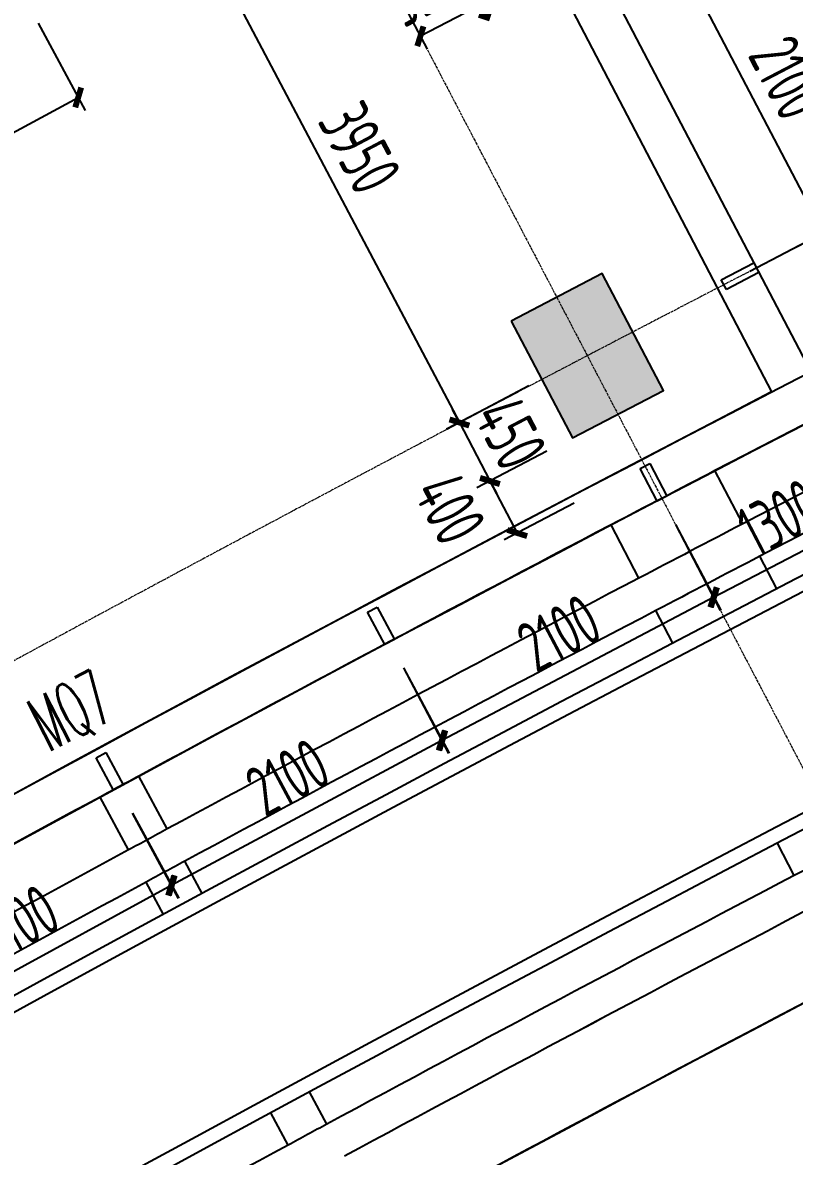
# Model space of a CAD drawing. Header units: millimetres. Extents: x 0 to 12110233, y -6694180 to 0.
# Drawn here: x 11638928 to 11644192, y -6439416 to -6431678 of the extents above; entities that cross this region are included whole.
import ezdxf

# ---------------------------------------------------------------- set-up
doc = ezdxf.new("R2010")
doc.units = ezdxf.units.MM
doc.header["$LTSCALE"] = 10
doc.linetypes.add('A1-RG-AXIS-3~4F$0$CENTER', pattern=[50.800000000000004, 31.75, -6.35, 6.35, -6.35])
for name, color, linetype in [('A1-RD-3F$0$A-DIMS-1：100', 1, 'Continuous'), ('A1-RD-3F$0$A-GLAX', 140, 'Continuous'), ('A1-RD-3F$0$A-GLAZ', 140, 'Continuous'), ('A1-RD-3F$0$A-louban', 5, 'Continuous'), ('A1-RG-AXIS-3~4F$0$A-COLU-HATH', 8, 'Continuous'), ('A1-RG-AXIS-3~4F$0$A-COLUMN', 7, 'Continuous'), ('A1-RG-AXIS-3~4F$0$A2-RG-AXIS-150$0$A-DIMS-100', 1, 'Continuous'), ('A1-RI-F3$0$A-DIMS-1：100', 1, 'Continuous'), ('A1-RI-F3$0$A-TEXT1', 4, 'Continuous'), ('A1-RI-F3$0$A-WALL', 7, 'Continuous'), ('A1-RI-F3$0$A1-RI-F3$0$A-DETL-PEN1', 245, 'Continuous'), ('A1-RI-F3$0$A1-RI-F3$0$A-DETL-PEN2', 233, 'Continuous'), ('A1-RI-F3$0$Crescent canopy$0$A-DETL-PEN1', 245, 'Continuous'), ('A1-RI-F3$0$Crescent canopy$0$A-DETL-PEN2', 233, 'Continuous'), ('A1-RI-F3$0$N-SYMB-DOOR', 13, 'Continuous'), ('A1-RI-F3$0$N-SYMB-DOOR1', 13, 'Continuous'), ('A1-RI-F3$0$N-SYMB-DOOR2', 13, 'Continuous')]:
    doc.layers.add(name, color=color, linetype=linetype)
doc.layers.add('A1-RG-AXIS-3~4F$0$A-GRID', color=1, linetype='A1-RG-AXIS-3~4F$0$CENTER', lineweight=9)
doc.styles.add('A1-RD-3F$0$XD2008', font='xd-hzs.shx', dxfattribs={"width": 0.7, "bigfont": 'xd-hztxt.shx'})
doc.styles.add('A1-RG-AXIS-3~4F$0$A2-RG-AXIS-150$0$XD2008', font='romans.shx', dxfattribs={"width": 0.7})
doc.styles.add('A1-RI-F3$0$ECADI', font='gbeitc.shx', dxfattribs={"width": 0.7, "bigfont": 'gbcbig.shx'})
doc.styles.add('A1-RI-F3$0$ECADI-SYM', font='simplex.shx', dxfattribs={"width": 0.7, "bigfont": 'hztxt.shx'})
doc.styles.add('A1-RI-F3$0$XD2008', font='xd-hzs.shx', dxfattribs={"width": 0.7, "bigfont": 'xd-hztxt.shx'})
doc.dimstyles.new('A1-RD-3F$0$XD100$0', dxfattribs={"dimscale": 100, "dimtxt": 3.5, "dimasz": 1, "dimexe": 1, "dimexo": 2, "dimgap": 1, "dimtad": 1, "dimdec": 0, "dimdsep": 46, "dimtxsty": 'A1-RD-3F$0$XD2008', "dimblk1": 'A1-RD-3F$0$_ArchTick', "dimblk2": 'A1-RD-3F$0$_ArchTick', "dimsah": 1, "dimcen": 2.5, "dimclrd": 1, "dimclre": 1, "dimclrt": 4, "dimaunit": 1, "dimadec": 0, "dimazin": 0, "dimtfac": 1, "dimtdec": 0, "dimtix": 1, "dimtmove": 2, "dimatfit": 3, "dimfxl": 0, "dimtolj": 1, "dimtzin": 0, "dimarcsym": 0})
doc.dimstyles.new('A1-RG-AXIS-3~4F$0$A2-RG-AXIS-150$0$XD100', dxfattribs={"dimscale": 100, "dimtxt": 5.5, "dimasz": 1.5, "dimexe": 1, "dimexo": 2, "dimgap": 0.5, "dimtad": 1, "dimdec": 0, "dimdsep": 46, "dimtxsty": 'A1-RG-AXIS-3~4F$0$A2-RG-AXIS-150$0$XD2008', "dimblk": 'A1-RG-AXIS-3~4F$0$A2-RG-AXIS-150$0$_ArchTick', "dimcen": 2.5, "dimclrt": 4, "dimaunit": 1, "dimadec": 3, "dimazin": 0, "dimtfac": 1, "dimtdec": 0, "dimtix": 1, "dimtmove": 0, "dimatfit": 3, "dimfxl": 0, "dimtolj": 1, "dimtzin": 0, "dimarcsym": 0})
doc.dimstyles.new('A1-RI-F3$0$XD100$0', dxfattribs={"dimscale": 100, "dimtxt": 3.5, "dimasz": 2, "dimexe": 1, "dimexo": 2, "dimgap": 1, "dimtad": 1, "dimdec": 0, "dimdsep": 46, "dimtxsty": 'A1-RI-F3$0$XD2008', "dimblk1": 'A1-RI-F3$0$_ArchTick', "dimblk2": 'A1-RI-F3$0$_ArchTick', "dimsah": 1, "dimcen": 2.5, "dimclrd": 1, "dimclre": 1, "dimclrt": 4, "dimaunit": 1, "dimadec": 0, "dimazin": 0, "dimtfac": 1, "dimtdec": 0, "dimtix": 1, "dimtmove": 2, "dimatfit": 3, "dimfxl": 0, "dimtolj": 1, "dimtzin": 0, "dimarcsym": 0})

# ---------------------------------------------------------------- blocks, each defined once
blk = doc.blocks.new('A1-RD-3F$0$_ArchTick')
at = {"color": 0, "linetype": 'ByBlock', "const_width": 0.4}
blk.add_lwpolyline([(-0.5, -0.5), (0.5, 0.5)], dxfattribs=at)
blk = doc.blocks.new('*D633')
at = {"layer": 'A1-RD-3F$0$A-DIMS-1：100', "color": 1, "linetype": 'ByBlock', "lineweight": -2}
for p, q in [((11644535.42693271, -6434504.496932315), (11644840.16339859, -6435090.8531838)), ((11644794.0482315, -6435002.121051155), (11643640.48476312, -6435601.641997045)), ((11643381.86346433, -6435104.017878205), (11643686.59993021, -6435690.37412969))]:
    blk.add_line(p, q, dxfattribs=at)
at = {"layer": 'A1-RD-3F$0$A-DIMS-1：100', "color": 1, "linetype": 'ByBlock', "lineweight": -2, "xscale": 100, "yscale": 100, "zscale": 100}
for p, rotation in [((11644794.0482315, -6435002.121051155), 27.46144772129481), ((11643640.48476312, -6435601.641997045), 207.4614477212948)]:
    blk.add_blockref('A1-RD-3F$0$_ArchTick', p, dxfattribs=dict(at, rotation=rotation))
at = {"layer": 'A1-RD-3F$0$A-DIMS-1：100', "color": 4, "linetype": 'ByBlock', "insert": (11644090.44978781, -6435057.868159319), "char_height": 350, "attachment_point": 5, "rotation": 27.46144772129481, "style": 'A1-RD-3F$0$XD2008'}
blk.add_mtext('\\A1;1300', dxfattribs=at)
blk = doc.blocks.new('*D634')
at = {"layer": 'A1-RD-3F$0$A-DIMS-1：100', "color": 1, "linetype": 'ByBlock', "lineweight": -2}
for p, q in [((11643382.86939166, -6435103.359503841), (11643691.04854628, -6435688.046676174)), ((11643644.42070592, -6435599.582872823), (11641786.68295464, -6436578.766403412)), ((11641525.13164038, -6436082.543034432), (11641833.310795, -6436667.230206763))]:
    blk.add_line(p, q, dxfattribs=at)
at = {"layer": 'A1-RD-3F$0$A-DIMS-1：100', "color": 1, "linetype": 'ByBlock', "lineweight": -2, "xscale": 100, "yscale": 100, "zscale": 100}
for p, rotation in [((11643644.42070592, -6435599.582872823), 27.79298955188193), ((11641786.68295464, -6436578.766403412), 207.7929895518819)]:
    blk.add_blockref('A1-RD-3F$0$_ArchTick', p, dxfattribs=dict(at, rotation=rotation))
at = {"layer": 'A1-RD-3F$0$A-DIMS-1：100', "color": 4, "linetype": 'ByBlock', "insert": (11642587.32526929, -6435845.899178901), "char_height": 350, "attachment_point": 5, "rotation": 27.792989551881902, "style": 'A1-RD-3F$0$XD2008'}
blk.add_mtext('\\A1;2100', dxfattribs=at)
blk = doc.blocks.new('*D635')
at = {"layer": 'A1-RD-3F$0$A-DIMS-1：100', "color": 1, "linetype": 'ByBlock', "lineweight": -2}
for p, q in [((11641526.3898504, -6436081.874113919), (11641838.71784546, -6436664.333704174)), ((11641791.46090009, -6436576.204361077), (11639940.74758559, -6437568.598663831)), ((11639675.6765359, -6437074.268416673), (11639988.00453096, -6437656.728006927))]:
    blk.add_line(p, q, dxfattribs=at)
at = {"layer": 'A1-RD-3F$0$A-DIMS-1：100', "color": 1, "linetype": 'ByBlock', "lineweight": -2, "xscale": 100, "yscale": 100, "zscale": 100}
for p, rotation in [((11641791.46090009, -6436576.204361077), 28.20121501366769), ((11639940.74758559, -6437568.598663831), 208.2012150136677)]:
    blk.add_blockref('A1-RD-3F$0$_ArchTick', p, dxfattribs=dict(at, rotation=rotation))
at = {"layer": 'A1-RD-3F$0$A-DIMS-1：100', "color": 4, "linetype": 'ByBlock', "insert": (11640736.14764308, -6436830.045818941), "char_height": 350, "attachment_point": 5, "rotation": 28.20121501366771, "style": 'A1-RD-3F$0$XD2008'}
blk.add_mtext('\\A1;2100', dxfattribs=at)
blk = doc.blocks.new('*D636')
at = {"layer": 'A1-RD-3F$0$A-DIMS-1：100', "color": 1, "linetype": 'ByBlock', "lineweight": -2}
for p, q in [((11639676.93917131, -6437073.585517647), (11639993.49677602, -6437653.893165743)), ((11639945.60851295, -6437566.105272159), (11638102.06526662, -6438571.757422617)), ((11637833.39592498, -6438079.237668104), (11638149.95352969, -6438659.545316201))]:
    blk.add_line(p, q, dxfattribs=at)
at = {"layer": 'A1-RD-3F$0$A-DIMS-1：100', "color": 1, "linetype": 'ByBlock', "lineweight": -2, "xscale": 100, "yscale": 100, "zscale": 100}
for p, rotation in [((11639945.60851295, -6437566.105272159), 28.61245026791638), ((11638102.06526662, -6438571.757422617), 208.6124502679164)]:
    blk.add_blockref('A1-RD-3F$0$_ArchTick', p, dxfattribs=dict(at, rotation=rotation))
at = {"layer": 'A1-RD-3F$0$A-DIMS-1：100', "color": 4, "linetype": 'ByBlock', "insert": (11638892.14416633, -6437827.514640034), "char_height": 350, "attachment_point": 5, "rotation": 28.61245026791636, "style": 'A1-RD-3F$0$XD2008'}
blk.add_mtext('\\A1;2100', dxfattribs=at)
blk = doc.blocks.new('A1-RD-3F$0$chuangkuang')
at = {"linetype": 'ByBlock'}
for p, q in [((11593433.16944571, -6456040.241424387), (11593630.52448571, -6455886.781727104)), ((11593630.52448571, -6455886.781727104), (11593676.56280353, -6455945.988764624)), ((11593676.56280353, -6455945.988764624), (11593479.20776353, -6456099.448461911)), ((11593479.20776353, -6456099.448461911), (11593433.16944571, -6456040.241424387))]:
    blk.add_line(p, q, dxfattribs=at)
blk = doc.blocks.new('*D693')
at = {"layer": 'A1-RD-3F$0$A-DIMS-1：100', "color": 1, "linetype": 'ByBlock', "lineweight": -2}
for p, q in [((11644390.54152223, -6433112.268289532), (11644344.21660936, -6433023.645479559)), ((11643889.08943652, -6433374.387310432), (11644479.1643322, -6433065.94337666)), ((11644761.1393333, -6433821.247915213), (11644390.54152223, -6433112.268289532)), ((11644259.68724759, -6434083.366936114), (11644849.76214327, -6433774.923002342)), ((11644761.1393333, -6433821.247915213), (11644807.46424617, -6433909.870725186))]:
    blk.add_line(p, q, dxfattribs=at)
at = {"layer": 'A1-RD-3F$0$A-DIMS-1：100', "color": 1, "linetype": 'ByBlock', "lineweight": -2, "xscale": 100, "yscale": 100, "zscale": 100}
for p, rotation in [((11644390.54152223, -6433112.268289532), 297.5969673985795), ((11644761.1393333, -6433821.247915213), 117.5969673985795)]:
    blk.add_blockref('A1-RD-3F$0$_ArchTick', p, dxfattribs=dict(at, rotation=rotation))
at = {"layer": 'A1-RD-3F$0$A-DIMS-1：100', "color": 4, "linetype": 'ByBlock', "insert": (11644819.55315519, -6433339.364591978), "char_height": 350, "attachment_point": 5, "rotation": 297.59696739857947, "style": 'A1-RD-3F$0$XD2008'}
blk.add_mtext('\\A1;800', dxfattribs=at)
blk = doc.blocks.new('*D614')
at = {"layer": 'A1-RD-3F$0$A-DIMS-1：100', "color": 1, "linetype": 'ByBlock', "lineweight": -2}
for p, q in [((11643138.28733333, -6431397.367580276), (11643506.85096805, -6431204.817687514)), ((11644390.59902652, -6433112.377304206), (11643418.2177266, -6431251.12263876)), ((11644110.66863325, -6433258.622245722), (11644479.23226798, -6433066.07235296))]:
    blk.add_line(p, q, dxfattribs=at)
at = {"layer": 'A1-RD-3F$0$A-DIMS-1：100', "color": 1, "linetype": 'ByBlock', "lineweight": -2, "xscale": 100, "yscale": 100, "zscale": 100}
for p, rotation in [((11643418.2177266, -6431251.12263876), 117.5840627121369), ((11644390.59902652, -6433112.377304206), 297.5840627121369)]:
    blk.add_blockref('A1-RD-3F$0$_ArchTick', p, dxfattribs=dict(at, rotation=rotation))
at = {"layer": 'A1-RD-3F$0$A-DIMS-1：100', "color": 4, "linetype": 'ByBlock', "insert": (11644148.14979055, -6432054.411355557), "char_height": 350, "attachment_point": 5, "rotation": 297.58406271213687, "style": 'A1-RD-3F$0$XD2008'}
blk.add_mtext('\\A1;2100', dxfattribs=at)
blk = doc.blocks.new('A1-RI-F3$0$_ArchTick')
at = {"color": 0, "linetype": 'ByBlock', "const_width": 0.4}
blk.add_lwpolyline([(-0.5, -0.5), (0.5, 0.5)], dxfattribs=at)
blk = doc.blocks.new('*D189')
at = {"layer": 'A1-RI-F3$0$A-DIMS-1：100', "color": 1, "linetype": 'ByBlock', "lineweight": -2}
for p, q in [((11639033.84129668, -6431682.420064837), (11639354.47827082, -6432276.763305372)), ((11637634.81478487, -6433090.865401028), (11639306.99873771, -6432188.753681265)), ((11637361.65734384, -6432584.531784602), (11637682.29431798, -6433178.875025135))]:
    blk.add_line(p, q, dxfattribs=at)
at = {"layer": 'A1-RI-F3$0$A-DIMS-1：100', "color": 1, "linetype": 'ByBlock', "lineweight": -2, "xscale": 100, "yscale": 100, "zscale": 100}
for p, rotation in [((11639306.99873771, -6432188.753681265), 28.34602489604093), ((11637634.81478487, -6433090.865401028), 208.3460248960409)]:
    blk.add_blockref('A1-RI-F3$0$_ArchTick', p, dxfattribs=dict(at, rotation=rotation))
at = {"layer": 'A1-RI-F3$0$A-DIMS-1：100', "color": 4, "linetype": 'ByBlock', "insert": (11638340.33804523, -6432397.78307485), "char_height": 350, "attachment_point": 5, "rotation": 28.34602489604092, "style": 'A1-RI-F3$0$XD2008'}
blk.add_mtext('\\A1;1900', dxfattribs=at)
blk = doc.blocks.new('*D246')
at = {"layer": 'A1-RI-F3$0$A-DIMS-1：100', "color": 1, "linetype": 'ByBlock', "lineweight": -2}
for p, q in [((11641531.59209298, -6430373.600389002), (11642174.93785387, -6431605.038312977)), ((11641044.10953463, -6430628.278137118), (11641687.45529551, -6431859.716061093)), ((11642128.63280876, -6431516.405120561), (11641641.15025041, -6431771.082868677))]:
    blk.add_line(p, q, dxfattribs=at)
at = {"layer": 'A1-RI-F3$0$A-DIMS-1：100', "color": 1, "linetype": 'ByBlock', "lineweight": -2, "xscale": 100, "yscale": 100, "zscale": 100}
for p, rotation in [((11642128.63280876, -6431516.405120561), 27.58412338686174), ((11641641.15025041, -6431771.082868677), 207.5841233868617)]:
    blk.add_blockref('A1-RI-F3$0$_ArchTick', p, dxfattribs=dict(at, rotation=rotation))
at = {"layer": 'A1-RI-F3$0$A-DIMS-1：100', "color": 4, "linetype": 'ByBlock', "insert": (11641643.23163696, -6431460.61642001), "char_height": 350, "attachment_point": 5, "rotation": 27.584123386861712, "style": 'A1-RI-F3$0$XD2008'}
blk.add_mtext('\\A1;550', dxfattribs=at)
blk = doc.blocks.new('*D268')
at = {"layer": 'A1-RI-F3$0$A-DIMS-1：100', "color": 1, "linetype": 'ByBlock', "lineweight": -2}
for p, q in [((11640537.29314864, -6430663.948851107), (11639974.51016156, -6430961.14801211)), ((11640062.93729624, -6430914.450669013), (11641907.48231457, -6434407.32242447)), ((11642381.83816697, -6434156.820606564), (11641819.05517989, -6434454.019767567))]:
    blk.add_line(p, q, dxfattribs=at)
at = {"layer": 'A1-RI-F3$0$A-DIMS-1：100', "color": 1, "linetype": 'ByBlock', "lineweight": -2, "xscale": 100, "yscale": 100, "zscale": 100}
for p, rotation in [((11640062.93729624, -6430914.450669013), 117.8380140557214), ((11641907.48231457, -6434407.32242447), 297.8380140557214)]:
    blk.add_blockref('A1-RI-F3$0$_ArchTick', p, dxfattribs=dict(at, rotation=rotation))
at = {"layer": 'A1-RI-F3$0$A-DIMS-1：100', "color": 4, "linetype": 'ByBlock', "insert": (11641228.38442577, -6432532.468853224), "char_height": 350, "attachment_point": 5, "rotation": 297.83801405572143, "style": 'A1-RI-F3$0$XD2008'}
blk.add_mtext('\\A1;3950', dxfattribs=at)
blk = doc.blocks.new('*D276')
at = {"layer": 'A1-RI-F3$0$A-DIMS-1：100', "color": 1, "linetype": 'ByBlock', "lineweight": -2}
for p, q in [((11642295.43669714, -6434204.641637465), (11641818.84912216, -6434453.627469592)), ((11641907.48231457, -6434407.322424468), (11641861.17726944, -6434318.689232063)), ((11641907.48231457, -6434407.322424468), (11642115.85501763, -6434806.171790294)), ((11642503.8094002, -6434603.491003292), (11642027.22182522, -6434852.476835418)), ((11642115.85501763, -6434806.171790294), (11642162.16006275, -6434894.804982701))]:
    blk.add_line(p, q, dxfattribs=at)
at = {"layer": 'A1-RI-F3$0$A-DIMS-1：100', "color": 1, "linetype": 'ByBlock', "lineweight": -2, "xscale": 100, "yscale": 100, "zscale": 100}
for p, rotation in [((11641907.48231457, -6434407.322424468), 297.5841233990287), ((11642115.85501763, -6434806.171790294), 117.5841233990287)]:
    blk.add_blockref('A1-RI-F3$0$_ArchTick', p, dxfattribs=dict(at, rotation=rotation))
at = {"layer": 'A1-RI-F3$0$A-DIMS-1：100', "color": 4, "linetype": 'ByBlock', "insert": (11642255.40994521, -6434479.408233289), "char_height": 350, "attachment_point": 5, "rotation": 297.58412339902867, "style": 'A1-RI-F3$0$XD2008'}
blk.add_mtext('\\A1;450', dxfattribs=at)
blk = doc.blocks.new('*D277')
at = {"layer": 'A1-RI-F3$0$A-DIMS-1：100', "color": 1, "linetype": 'ByBlock', "lineweight": -2}
for p, q in [((11642503.919129, -6434603.700734368), (11642027.52212674, -6434853.305155812)), ((11642116.10045475, -6434806.89524515), (11642301.93698536, -6435161.584339118)), ((11642689.75565961, -6434958.389828335), (11642213.35865735, -6435207.99424978))]:
    blk.add_line(p, q, dxfattribs=at)
at = {"layer": 'A1-RI-F3$0$A-DIMS-1：100', "color": 1, "linetype": 'ByBlock', "lineweight": -2, "xscale": 100, "yscale": 100, "zscale": 100}
for p, rotation in [((11642116.10045475, -6434806.89524515), 117.6519333473876), ((11642301.93698536, -6435161.584339118), 297.6519333473875)]:
    blk.add_blockref('A1-RI-F3$0$_ArchTick', p, dxfattribs=dict(at, rotation=rotation))
at = {"layer": 'A1-RI-F3$0$A-DIMS-1：100', "color": 4, "linetype": 'ByBlock', "insert": (11641842.22220849, -6434994.06244804), "char_height": 350, "attachment_point": 5, "rotation": 297.65193334738757, "style": 'A1-RI-F3$0$XD2008'}
blk.add_mtext('\\A1;400', dxfattribs=at)
blk = doc.blocks.new('A1-RG-AXIS-3~4F$0$A2-RG-AXIS-150$0$_ArchTick')
at = {"color": 0, "linetype": 'ByBlock', "const_width": 0.4}
blk.add_lwpolyline([(-0.5, -0.5), (0.5, 0.5)], dxfattribs=at)
blk = doc.blocks.new('*D711')
at = {"layer": 'A1-RG-AXIS-3~4F$0$A2-RG-AXIS-150$0$A-DIMS-100', "color": 0, "lineweight": -2, "ltscale": 3}
for p, q in [((11670910.04571778, -6387267.347794261), (11670915.89335452, -6387283.992891351)), ((11580897.22405962, -6435950.972113662), (11580907.95347251, -6435964.976891829))]:
    blk.add_line(p, q, dxfattribs=at)
blk.add_arc((11778731.9257459, -6694178.625181086), 325182.357604699, 109.3570313282547, 127.4566338573137, dxfattribs=at)
at = {"layer": 'A1-RG-AXIS-3~4F$0$A2-RG-AXIS-150$0$A-DIMS-100', "color": 0, "lineweight": -2, "ltscale": 3, "xscale": 150, "yscale": 150, "zscale": 150}
for p, rotation in [((11670949.03872189, -6387378.34004087), 19.35703132825471), ((11580968.7695505, -6436044.358279184), 217.4566338573137)]:
    blk.add_blockref('A1-RG-AXIS-3~4F$0$A2-RG-AXIS-150$0$_ArchTick', p, dxfattribs=dict(at, rotation=rotation))
at = {"layer": 'A1-RG-AXIS-3~4F$0$A2-RG-AXIS-150$0$A-DIMS-100', "color": 4, "ltscale": 3, "insert": (11623903.23785498, -6407910.557313763), "char_height": 375, "attachment_point": 5, "rotation": 28.40683259278408, "style": 'A1-RG-AXIS-3~4F$0$A2-RG-AXIS-150$0$XD2008'}
blk.add_mtext('\\A1;18°5\'59"', dxfattribs=at)
blk = doc.blocks.new('A1-RG-AXIS-3~4F$0$colu')
at = {"layer": 'A1-RG-AXIS-3~4F$0$A-COLU-HATH', "linetype": 'ByBlock'}
h = blk.add_hatch(color=256, dxfattribs=at)
h.paths.add_polyline_path([(11645506.4891326, -6407137.930089044), (11645841.97365494, -6407864.187712254), (11645388.06264043, -6408073.865538716), (11645052.57811809, -6407347.607915507)])
h.paths.add_polyline_path([(11672567.46441959, -6404094.864153252), (11672841.44312867, -6404846.486177259), (11673311.20689367, -6404675.249484085), (11673037.2281846, -6403923.627460078)])
h.paths.add_polyline_path([(11669749.3201235, -6396288.413751774), (11670092.20627362, -6397229.073641105), (11670561.82759493, -6397057.682343288), (11670219.08388851, -6396117.177058601)])
h.paths.add_polyline_path([(11648218.47038455, -6414201.13836111), (11648553.95490678, -6414927.395984373), (11649007.86592131, -6414717.718157976), (11648672.38139909, -6413991.460534713)])
h.paths.add_polyline_path([(11630302.25939276, -6423284.588817107), (11630692.90713236, -6423982.725153031), (11631129.24234231, -6423738.57031578), (11630738.59460271, -6423040.433979856)])
h.paths.add_polyline_path([(11626248.07097001, -6416039.23896516), (11626638.71870962, -6416737.375301084), (11627075.05391957, -6416493.220463834), (11626684.40617997, -6415795.084127902)])
h.paths.add_polyline_path([(11604911.15971332, -6438703.648332295), (11605416.59030677, -6439448.322700866), (11605995.78148233, -6439055.210017079), (11605490.35088888, -6438310.535648507)])
h.paths.add_polyline_path([(11612318.5456808, -6433817.895739538), (11612802.38527288, -6434576.775999614), (11613392.62547516, -6434200.456316882), (11612908.78588307, -6433441.576056805)])
h.paths.add_polyline_path([(11678236.41055506, -6409177.548119017), (11678567.86422866, -6410121.019614213), (11679228.2942753, -6409889.002042682), (11678896.84060169, -6408945.530547486)])
h.paths.add_polyline_path([(11591264.20148388, -6433838.821455742), (11591158.53672789, -6433556.824994229), (11590222.1159673, -6433907.70411749), (11590399.87809199, -6434382.112918047)])
h.paths.add_polyline_path([(11582705.60891752, -6437301.310227611), (11582515.9734578, -6436795.214054734), (11581579.55269721, -6437146.093177995), (11581699.7181592, -6437471.02029547)])
h.paths.add_polyline_path([(11606394.60823601, -6455923.774247259), (11606921.21301998, -6456653.628617318), (11607488.87753003, -6456244.047118666), (11606962.27274605, -6455514.192748606)])
h.paths.add_polyline_path([(11613306.9234614, -6451073.517009328), (11613812.35405484, -6451818.1913779), (11614391.5452304, -6451425.078694104), (11613886.11463695, -6450680.40432554)])
h.paths.add_polyline_path([(11620355.6589056, -6446423.740059218), (11620839.49849768, -6447182.620319295), (11621429.73869997, -6446806.300636563), (11620945.89910788, -6446047.420376486)])
h.paths.add_polyline_path([(11627535.00172282, -6441978.27790542), (11627996.85130794, -6442750.738234968), (11628597.65378648, -6442391.521890985), (11628135.80420135, -6441619.061561437)])
h.paths.add_polyline_path([(11634839.03135988, -6437740.796565293), (11635278.51006694, -6438526.199943211), (11635889.37936088, -6438184.383171055), (11635449.90065382, -6437398.979793137)])
h.paths.add_polyline_path([(11642261.72443884, -6433714.790541464), (11642678.46984496, -6434512.489273117), (11643298.9021918, -6434188.353957244), (11642882.15678568, -6433390.655225591)])
h.paths.add_polyline_path([(11657438.5225254, -6426310.30895614), (11657808.79132184, -6427130.614398264), (11658446.80666571, -6426842.627556581), (11658076.53786927, -6426022.322114459)])
h.paths.add_polyline_path([(11665180.11303113, -6422937.937198291), (11665526.67292058, -6423768.537127875), (11666172.69508804, -6423498.990547189), (11665826.13519859, -6422668.390617603)])
h.paths.add_polyline_path([(11673015.34511955, -6419789.249349819), (11673337.91224589, -6420629.457924523), (11673991.40780399, -6420378.572381814), (11673668.84067765, -6419538.363807113)])
h.paths.add_polyline_path([(11675949.38020708, -6402667.594802172), (11676280.8338807, -6403611.066297376), (11676941.26392734, -6403379.048725844), (11676609.81025372, -6402435.577230641)])
h.paths.add_polyline_path([(11632162.65153462, -6412872.286845141), (11631542.2159646, -6413196.416046352), (11632283.08498718, -6414614.554006972), (11632903.5205572, -6414290.424805761)])
h.paths.add_polyline_path([(11648552.60045771, -6404922.544786342), (11647914.5851923, -6405210.531863698), (11648572.84367014, -6406668.852116705), (11649210.85893556, -6406380.86503935)])
h.paths.add_polyline_path([(11590471.59383751, -6449023.61313811), (11591079.75461725, -6449817.427011752), (11591635.4243288, -6449391.714465925), (11591027.26354905, -6448597.900592291)])
h.paths.add_polyline_path([(11601625.90935884, -6449314.537451738), (11602152.51414282, -6450044.391821796), (11602720.17865287, -6449634.810323144), (11602193.57386889, -6448904.955953092)])
h.paths.add_polyline_path([(11597647.11765766, -6443800.082211322), (11598173.72244163, -6444529.936581382), (11598741.38695168, -6444120.355082729), (11598214.7821677, -6443390.500712669)])
h.paths.add_polyline_path([(11600306.12541675, -6431918.837419153), (11600811.55601019, -6432663.511787726), (11601390.74718575, -6432270.39910393), (11600885.3165923, -6431525.724735358)])
h.paths.add_polyline_path([(11615974.2225991, -6439551.657704332), (11616458.06219119, -6440310.537964409), (11617048.30239347, -6439934.218281677), (11616564.46280138, -6439175.338021607)])
h.paths.add_polyline_path([(11615655.20406104, -6422108.881650993), (11616117.05364617, -6422881.341980539), (11616717.8561247, -6422522.125636556), (11616256.00653957, -6421749.665307009)])
h.paths.add_polyline_path([(11619863.16694772, -6429146.853542403), (11620325.01653284, -6429919.313871951), (11620925.81901137, -6429560.097527967), (11620463.96942625, -6428787.637198419)])
h.paths.add_polyline_path([(11630859.30751402, -6430628.532642269), (11631298.78622107, -6431413.936020186), (11631909.65551501, -6431072.119248032), (11631470.17680795, -6430286.715870113)])
h.paths.add_polyline_path([(11627538.80172854, -6424694.373786236), (11627978.2804356, -6425479.777164155), (11628589.14972953, -6425137.960391999), (11628149.67102247, -6424352.557014081)])
h.paths.add_polyline_path([(11638487.86326271, -6426491.185359606), (11638904.60866883, -6427288.884091258), (11639525.04101567, -6426964.748775385), (11639108.29560955, -6426167.050043733)])
h.paths.add_polyline_path([(11646232.07377002, -6422574.589869329), (11646625.74116015, -6423383.926626155), (11647255.22530435, -6423077.740878279), (11646861.55791422, -6422268.404121452)])
h.paths.add_polyline_path([(11654085.55075837, -6418881.979377457), (11654455.81955482, -6419702.284819574), (11655093.83489869, -6419414.297977895), (11654723.56610224, -6418593.992535771)])
h.paths.add_polyline_path([(11659423.36899697, -6409140.74914691), (11659769.92888642, -6409971.349076488), (11660415.95105387, -6409701.802495808), (11660069.39116441, -6408871.202566223)])
h.paths.add_polyline_path([(11662041.82112881, -6415416.393212118), (11662388.38101825, -6416246.993141703), (11663034.40318572, -6415977.446561024), (11662687.84329626, -6415146.846631438)])
h.paths.add_polyline_path([(11670094.32101383, -6412180.693759308), (11670416.88814017, -6413020.902334012), (11671070.38369827, -6412770.016791314), (11670747.81657193, -6411929.808216603)])
edge = h.paths.add_edge_path()
edge.add_arc((11595249.4942636, -6454684.364433774), 425.0000119209288, 0, 360)
h.paths.add_polyline_path([(11585545.49152071, -6442593.720762328), (11586153.65230045, -6443387.534635969), (11586709.322012, -6442961.822090142), (11586101.16123225, -6442168.008216509)])
h.paths.add_polyline_path([(11592849.16295918, -6437150.297950828), (11593375.76774315, -6437880.152320887), (11593943.4322532, -6437470.570822234), (11593416.82746923, -6436740.716452175)])
h.paths.add_polyline_path([(11608729.96864222, -6444330.076894418), (11609235.39923566, -6445074.751262982), (11609814.59041122, -6444681.638579195), (11609309.15981777, -6443936.964210623)])
h.paths.add_polyline_path([(11607910.22939697, -6426903.653370225), (11608394.06898905, -6427662.533630301), (11608984.30919134, -6427286.213947569), (11608500.46959925, -6426527.333687493)])
h.paths.add_polyline_path([(11623352.69714642, -6434983.220476747), (11623814.54673154, -6435755.680806295), (11624415.34921008, -6435396.464462311), (11623953.49962496, -6434624.004132763)])
h.paths.add_polyline_path([(11623534.66239895, -6417538.476342225), (11623974.14110601, -6418323.879720143), (11624585.01039995, -6417982.062947988), (11624145.53169289, -6417196.659570069)])
h.paths.add_polyline_path([(11635339.12019553, -6420464.128275344), (11635755.86560166, -6421261.827006997), (11636376.29794849, -6420937.691691124), (11635959.55254237, -6420139.992959478)])
h.paths.add_polyline_path([(11643257.68996401, -6416459.604916394), (11643651.35735414, -6417268.941673228), (11644280.84149834, -6416962.755925351), (11643887.17410821, -6416153.419168517)])
h.paths.add_polyline_path([(11651287.9795357, -6412684.109158255), (11651658.24833214, -6413504.414600373), (11652296.26367602, -6413216.427758695), (11651925.99487957, -6412396.12231657)])
h.paths.add_polyline_path([(11656265.82376745, -6401573.060720214), (11656650.89031128, -6402495.949530863), (11657296.91247874, -6402226.402950176), (11656911.8459349, -6401303.514139527)])
h.paths.add_polyline_path([(11664718.20303269, -6398177.21721051), (11665076.61095084, -6399110.782293514), (11665730.10650895, -6398859.896750809), (11665371.69859079, -6397926.331667804)])
h.paths.add_polyline_path([(11667657.14753433, -6405832.451055164), (11667979.71466066, -6406672.659629867), (11668633.21021876, -6406421.774087162), (11668310.64309242, -6405581.565512458)])
h.paths.add_polyline_path([(11673264.60545077, -6395025.475691103), (11673596.05912439, -6395968.9471863), (11674256.48917103, -6395736.929614768), (11673925.03549741, -6394793.458119572)])
edge = h.paths.add_edge_path()
edge.add_arc((11681417.12717149, -6417175.394191929), 425.0000119209288, 0, 360)
edge = h.paths.add_edge_path()
edge.add_arc((11600175.92078097, -6461114.871905365), 425.0000119209288, 0, 360)
edge = h.paths.add_edge_path()
edge.add_arc((11640553.98862977, -6410100.546882064), 425, 0, 360)
at = {"layer": 'A1-RG-AXIS-3~4F$0$A-COLUMN'}
blk.add_lwpolyline([(11642261.72443884, -6433714.790541463), (11642678.46984496, -6434512.489273116), (11643298.9021918, -6434188.353957243), (11642882.15678568, -6433390.65522559)], close=True, dxfattribs=at)
blk = doc.blocks.new('A1-RI-F3$0$mc')
at = {"layer": 'A1-RI-F3$0$N-SYMB-DOOR', "style": 'A1-RI-F3$0$ECADI-SYM', "width": 0.7}
for tag, p in [('门窗主编号1', (55.68674158398062, -311.2641647647251)), ('门窗主编号2', (667.6286175611895, -311.2641647647251))]:
    blk.add_attdef(tag, p, '', height=180, dxfattribs=at)
at = {"layer": 'A1-RI-F3$0$N-SYMB-DOOR', "style": 'A1-RI-F3$0$ECADI-SYM', "width": 0.7, "flags": 1}
for tag, p in [('洞口尺寸(宽X高)', (55.56602214323357, -717.1815572510241)), ('备注', (57.11971715767868, -921.1632605554769))]:
    blk.add_attdef(tag, p, '', height=180, dxfattribs=at)
at = {"layer": 'A1-RI-F3$0$N-SYMB-DOOR1', "style": 'A1-RI-F3$0$ECADI-SYM', "width": 0.7}
blk.add_attdef('门窗辅编号1', (55.68674158398062, -516.063913454127), '', height=180, dxfattribs=at)
at = {"layer": 'A1-RI-F3$0$N-SYMB-DOOR2', "style": 'A1-RI-F3$0$ECADI-SYM', "width": 0.7}
blk.add_attdef('门窗辅编号2', (311.507665976882, -516.063913454127), '', height=180, dxfattribs=at)
blk = doc.blocks.new('A1-RI-F3$0$A1-RI-F3$0$CRESCENT')
at = {"layer": 'A1-RI-F3$0$A1-RI-F3$0$A-DETL-PEN1'}
for centre, radius, start, end in [((761387.6603929307, 423551.3528082399), 291580.0098375616, 107.7900570914847, 130.5332920064198), ((761387.6565670632, 423551.3595476905), 291480.0027052024, 107.7900837711073, 130.5332192653406), ((761387.6604043487, 423551.3527541691), 290140.0134400875, 107.7904472472707, 130.5322352118108), ((761387.6604051366, 423551.3527504029), 290040.0135341182, 107.7904744838961, 130.532161486807)]:
    blk.add_arc(centre, radius, start, end, dxfattribs=at)
at = {"layer": 'A1-RI-F3$0$A1-RI-F3$0$A-DETL-PEN2'}
for p, q in [((626495.1240536049, 682616.7733421847), (626305.2752296682, 682980.1682914216)), ((625786.0574575588, 682246.3350040391), (625596.2086336166, 682609.729953276)), ((626726.7721936107, 682173.3691517804), (626610.8872130308, 682395.1878376193)), ((626017.7056552675, 681802.930703178), (625901.8206169866, 682024.74949947)), ((622568.5277729183, 680534.1098789535), (622373.4798867907, 680894.7406009752)), ((622304.650220912, 680391.3911431544), (622109.6023347862, 680752.0218651779)), ((626846.4384385496, 680216.6300800554), (626730.7986048162, 680437.9795234622)), ((622806.5198074691, 680094.0782489851), (622687.4611380473, 680314.2099036686)), ((622542.6423279922, 679951.3593790904), (622423.5835860446, 680171.4911678694)), ((623657.9475701749, 678519.844275428), (623539.1409958955, 678739.5098227635)), ((623394.0700181723, 678377.1255396288), (623275.2635165174, 678596.79095269))]:
    blk.add_line(p, q, dxfattribs=at)
for centre, radius, start, end in [((761380.068948023, 423549.763277893), 288986.3519410084, 105.8232029855256, 130.7481268895367), ((761380.068948023, 423549.763277893), 286271.3519410084, 105.7963991028197, 131.2916134938555), ((761380.068948023, 423549.763277893), 285986.3519410084, 105.7935558234617, 131.3492567866762), ((761393.8518126681, 423539.4380768454), 292503.7025705717, 116.7901440674183, 117.5056087802653), ((761393.8431738578, 423539.4547028244), 292093.6860900041, 116.7901967826723, 117.505498801386), ((761393.8379044291, 423539.4648444997), 291843.6724059135, 116.7902289512527, 117.505431544524), ((761393.5577316377, 423539.9896054864), 292503.0775665798, 117.5056075872412, 117.6623123923741), ((761386.3152205907, 423553.7399183204), 292487.536520605, 117.6623062587002, 118.3774395855674), ((761393.5495468993, 423540.0053787883), 292093.0620520269, 117.5054976083618, 117.6624222809113), ((761393.5444311853, 423540.0152345458), 291843.0486925368, 117.5054303514998, 117.6624895173011), ((761386.3164465949, 423553.7377935657), 292077.5412273144, 117.6624162665341, 118.3773983528206), ((761386.3172009792, 423553.7364848498), 291827.540481397, 117.6624835029238, 118.3773732351072), ((761375.3906060737, 423574.0481309257), 292464.4764016298, 118.3774474895571, 118.4362195645874), ((761371.9018424135, 423580.5211365391), 292457.1230987062, 118.4362223836776, 119.1511166223957), ((761375.4072885457, 423574.0172702894), 292054.5137372802, 118.3774062314491, 118.4362608481155), ((761393.5032120924, 423540.0946569741), 289802.9614685998, 117.5048774745425, 117.6630423498392), ((761371.920992054, 423580.4856329113), 292047.1656919912, 118.4362636417963, 119.1510065226621), ((761375.4190304559, 423573.9955499573), 291804.5361723404, 118.377381019838, 118.4362859658332), ((761371.9326757416, 423580.4639707878), 291797.1880481461, 118.4362888787688, 119.1509393267746), ((761386.3233072646, 423553.7259052163), 289787.5549431848, 117.6630363354622, 118.3771658280625), ((761386.3240589015, 423553.724602079), 289537.5541910489, 117.6631046455212, 118.3771402333138), ((761375.5032230113, 423573.8398163076), 289764.7154583571, 118.377173706691, 118.4364933805391), ((761372.0279577691, 423580.2873132117), 289757.391014206, 118.43649617422, 119.1503864853855)]:
    blk.add_arc(centre, radius, start, end, dxfattribs=at)
blk = doc.blocks.new('A1-RI-F3$0$Crescent canopy$0$CRESCENT')
at = {"layer": 'A1-RI-F3$0$Crescent canopy$0$A-DETL-PEN1'}
for centre, radius, start, end in [((761387.6603929307, 423551.3528082399), 291580.0098375616, 107.7900570914847, 130.5332920064198), ((761387.6565670632, 423551.3595476905), 291480.0027052024, 107.7900837711073, 130.5332192653406), ((761387.6604043487, 423551.3527541691), 290140.0134400875, 107.7904472472707, 130.5322352118108), ((761387.6604051366, 423551.3527504029), 290040.0135341182, 107.7904744838961, 130.532161486807)]:
    blk.add_arc(centre, radius, start, end, dxfattribs=at)
at = {"layer": 'A1-RI-F3$0$Crescent canopy$0$A-DETL-PEN2'}
for p, q in [((626495.1240536049, 682616.7733421857), (626305.2752296682, 682980.1682914207)), ((625786.0574575588, 682246.3350040382), (625596.2086336166, 682609.7299532751)), ((626726.7721936107, 682173.3691517804), (626610.8872130308, 682395.1878376184)), ((626017.7056552675, 681802.930703178), (625901.8206169866, 682024.7494994691)), ((622568.5277729183, 680534.1098789526), (622373.4798867907, 680894.7406009762)), ((622304.650220912, 680391.3911431553), (622109.6023347862, 680752.021865177)), ((626846.4384385496, 680216.6300800545), (626730.7986048162, 680437.9795234622)), ((622806.5198074691, 680094.0782489842), (622687.4611380473, 680314.2099036677)), ((622542.6423279922, 679951.3593790904), (622423.5835860446, 680171.4911678685)), ((623657.9475701749, 678519.844275427), (623539.1409958955, 678739.5098227635)), ((623394.0700181723, 678377.1255396279), (623275.2635165174, 678596.79095269))]:
    blk.add_line(p, q, dxfattribs=at)
for centre, radius, start, end in [((761393.8518126681, 423539.4380768454), 292503.7025705717, 116.7901440674183, 117.5056087802653), ((761393.8431738578, 423539.4547028244), 292093.6860900041, 116.7901967826723, 117.505498801386), ((761393.8379044291, 423539.4648444997), 291843.6724059135, 116.7902289512527, 117.505431544524), ((761393.5577316377, 423539.9896054864), 292503.0775665798, 117.5056075872412, 117.6623123923741), ((761386.3152205907, 423553.7399183204), 292487.536520605, 117.6623062587002, 118.3774395855674), ((761393.5495468993, 423540.0053787883), 292093.0620520269, 117.5054976083618, 117.6624222809113), ((761393.5444311853, 423540.0152345458), 291843.0486925368, 117.5054303514998, 117.6624895173011), ((761386.3164465949, 423553.7377935657), 292077.5412273144, 117.6624162665341, 118.3773983528206), ((761386.3172009792, 423553.7364848498), 291827.540481397, 117.6624835029238, 118.3773732351072), ((761375.3906060737, 423574.0481309257), 292464.4764016298, 118.3774474895571, 118.4362195645874), ((761371.9018424135, 423580.5211365391), 292457.1230987062, 118.4362223836776, 119.1511166223957), ((761375.4072885457, 423574.0172702894), 292054.5137372802, 118.3774062314491, 118.4362608481155), ((761371.920992054, 423580.4856329113), 292047.1656919912, 118.4362636417963, 119.1510065226621), ((761375.4190304559, 423573.9955499573), 291804.5361723404, 118.377381019838, 118.4362859658332), ((761371.9326757416, 423580.4639707878), 291797.1880481461, 118.4362888787688, 119.1509393267746), ((761386.3233072646, 423553.7259052163), 289787.5549431848, 117.6630363354622, 118.3771658280625), ((761386.3240589015, 423553.724602079), 289537.5541910489, 117.6631046455212, 118.3771402333138), ((761386.3256817944, 423553.7217940921), 288987.5574318228, 117.6632552774606, 118.3770838142431), ((761375.5032230113, 423573.8398163076), 289764.7154583571, 118.377173706691, 118.4364933805391), ((761372.0279577691, 423580.2873132126), 289757.391014206, 118.43649617422, 119.1503864853855)]:
    blk.add_arc(centre, radius, start, end, dxfattribs=at)
blk = doc.blocks.new('*D576')
at = {"layer": 'A1-RI-F3$0$A-WALL', "color": 1, "lineweight": -2}
for p, q in [((11642564.07240104, -6430738.308610991), (11642832.71841157, -6431277.017112125)), ((11641892.77187425, -6431073.076315619), (11642161.41788479, -6431611.784816753)), ((11642788.0911985, -6431187.52738169), (11642967.07065937, -6431098.272955542)), ((11642788.0911985, -6431187.52738169), (11642116.79067171, -6431522.295086319)), ((11642116.79067171, -6431522.295086319), (11641937.81121084, -6431611.549512466))]:
    blk.add_line(p, q, dxfattribs=at)
at = {"layer": 'A1-RI-F3$0$A-WALL', "color": 1, "lineweight": -2, "xscale": 200, "yscale": 200, "zscale": 200}
for p, rotation in [((11642788.0911985, -6431187.52738169), 206.5047580859677), ((11642116.79067171, -6431522.295086319), 26.50475808596771)]:
    blk.add_blockref('A1-RI-F3$0$_ArchTick', p, dxfattribs=dict(at, rotation=rotation))
at = {"layer": 'A1-RI-F3$0$A-WALL', "color": 4, "insert": (11642329.71609915, -6431108.814475309), "char_height": 350, "attachment_point": 5, "rotation": 26.504758085967712, "style": 'A1-RI-F3$0$XD2008'}
blk.add_mtext('\\A1;750', dxfattribs=at)
blk = doc.blocks.new('A1-RD-3F')
at = {"layer": 'A1-RD-3F$0$A-GLAX', "ltscale": 0.25}
for p, q in [((11642474.81797489, -6430559.329150125), (11644443.24642637, -6434327.12804325)), ((11642208.91839764, -6430698.244285446), (11644037.88473194, -6434199.096614998))]:
    blk.add_line(p, q, dxfattribs=at)
at = {"layer": 'A1-RD-3F$0$A-GLAZ', "ltscale": 0.25}
for radius, start, end in [(292500, 108.9260884382819, 127.8875767241855), (292800, 117.3884388552654, 127.8288519578351)]:
    blk.add_arc((11778731.92577912, -6694178.625244424), radius, start, end, dxfattribs=at)
at = {"layer": 'A1-RD-3F$0$A-louban'}
blk.add_lwpolyline([(11599156.26051744, -6462911.635715384, -0.08240842318260243), (11683478.95491672, -6417305.528787063), (11680004.96859996, -6407185.179380452, 0.001340586029581352), (11678467.43871819, -6407718.710636493)], format="xyb", dxfattribs=at)
at = {"linetype": 'ByBlock'}
for p, rotation in [((1387421.640908983, 1986602.767421318), 349.7273584292014), ((3219203.772124303, -16687918.39240246), 79.7049195308747), ((3293192.599996836, -16750747.60312437), 80.12748903097155), ((3365611.701085705, -16811409.73660527), 80.53884349549358)]:
    blk.add_blockref('A1-RD-3F$0$chuangkuang', p, dxfattribs=dict(at, rotation=rotation))
at = {"layer": 'A1-RD-3F$0$A-DIMS-1：100', "color": 3, "linetype": 'ByBlock'}
for p1, p2, distance, picture, middle in [((11643933.40215035, -6433351.232148213), (11642961.02085043, -6431489.977482767), -515.8300302281557, '*D614', (11644148.14979055, -6432054.411355557)), ((11644082.44162764, -6434176.016761856), (11643711.84381657, -6433467.037136173), -765.827337077597, '*D693', (11644819.55315519, -6433339.364591978)), ((11644443.19659853, -6434327.032667021), (11643289.63313015, -6434926.553612912), 760.816137281808, '*D633', (11644090.44978781, -6435057.868159319)), ((11643289.61371094, -6434926.431897139), (11641431.87595966, -6435905.615427728), 760.9337945910505, '*D634', (11642587.32526929, -6435845.899178901)), ((11641431.87595966, -6435905.615427727), (11639581.16264516, -6436898.00973048), 760.9144806866675, '*D635', (11640736.14764308, -6436830.045818941)), ((11639581.16264516, -6436898.00973048), (11637737.61939884, -6437903.661880936), 761.0337990895005, '*D636', (11638892.14416633, -6437827.514640034))]:
    dim = blk.add_aligned_dim(p1=p1, p2=p2, distance=distance, dimstyle='A1-RD-3F$0$XD100$0', override={"dimasz": 1}, dxfattribs=at)
    dim.commit()
    dim.dimension.update_dxf_attribs({"geometry": picture, "text_midpoint": middle})
blk = doc.blocks.new('A1-RG-AXIS-3~4F')
at = {"layer": 'A1-RG-AXIS-3~4F$0$A-GRID', "linetype": 'A1-RG-AXIS-3~4F$0$CENTER', "ltscale": 0.05}
blk.add_lwpolyline([(11682866.11141467, -6392336.554484135, 0.1037295125371682), (11569674.86631366, -6456283.614931712, 0.1037295125371682)], format="xyb", dxfattribs=at)
blk.add_lwpolyline([(11627916.39383637, -6405500.317483997), (11647181.18122842, -6442375.340580542)], dxfattribs=at)
at = {"layer": 'A1-RG-AXIS-3~4F$0$A-GRID', "ltscale": 0.05}
for points in [[(11690526.48850414, -6414141.55470469, 0.104527146758877), (11584753.62328604, -6473784.936127173, 0.104527146758877)], [(11691982.55503991, -6418505.727198484, 0.1046375620322371), (11587756.33435375, -6477270.064970979)]]:
    blk.add_lwpolyline(points, format="xyb", dxfattribs=at)
at = {"layer": 'A1-RG-AXIS-3~4F$0$A-GRID', "linetype": 'A1-RG-AXIS-3~4F$0$CENTER', "ltscale": 0.05}
blk.add_arc((11778731.92574602, -6694178.625181364), 308600.0000003228, 107.5743732443479, 131.3230374253291, dxfattribs=at)
at = {"layer": 'A1-RG-AXIS-3~4F$0$A-GRID', "ltscale": 0.05}
blk.add_arc((11778731.92574602, -6694178.625181364), 301700.0000003228, 107.5335898160898, 131.3362014788061, dxfattribs=at)
at = {"layer": 'A1-RG-AXIS-3~4F$0$A-COLU-HATH', "linetype": 'ByBlock'}
blk.add_blockref('A1-RG-AXIS-3~4F$0$colu', (-1.862645149230957e-09, -9.313225746154785e-10), dxfattribs=at)
at = {"layer": 'A1-RG-AXIS-3~4F$0$A2-RG-AXIS-150$0$A-DIMS-100', "ltscale": 3}
dim = blk.add_angular_dim_3p(base=(11639299.86833827, -6400406.150186533), center=(11778731.9257459, -6694178.625181085), p1=(11670976.33645251, -6387456.042093297), p2=(11581018.85621559, -6436109.734888372), dimstyle='A1-RG-AXIS-3~4F$0$A2-RG-AXIS-150$0$XD100', override={"dimtxt": 3.75, "dimadec": 4}, dxfattribs=at)
dim.commit()
dim.dimension.update_dxf_attribs({"geometry": '*D711', "text_midpoint": (11623903.23785498, -6407910.557313763)})
blk = doc.blocks.new('A1-RI-F3')
for name, p in [('A1-RG-AXIS-3~4F', (0, 0)), ('A1-RI-F3$0$Crescent canopy$0$CRESCENT', (11017346.02628304, -7117715.949775114))]:
    blk.add_blockref(name, p)
at = {"color": 3, "linetype": 'ByBlock'}
blk.add_blockref('A1-RD-3F', (1.862645149230957e-09, 3.725290298461914e-09), dxfattribs=at)
at = {"layer": 'A1-RI-F3$0$Crescent canopy$0$A-DETL-PEN2'}
blk.add_blockref('A1-RI-F3$0$A1-RI-F3$0$CRESCENT', (11017346.02610569, -7117715.949420673), dxfattribs=at)
at = {"layer": 'A1-RI-F3$0$N-SYMB-DOOR'}
ref = blk.add_blockref('A1-RI-F3$0$mc', (11638817.73953418, -6436283.283542229), dxfattribs=dict(at, xscale=1.499999999156396, yscale=1.499999999156396, rotation=27.15055400611745))
ref.add_attrib('门窗主编号1', 'MQ7', (11639105.12436206, -6436660.615419997), dxfattribs={"height": 374.9999999999999, "rotation": 27.15055406901908, "style": 'A1-RI-F3$0$ECADI-SYM', "width": 0.5})
at = {"layer": 'A1-RI-F3$0$A-TEXT1', "style": 'A1-RI-F3$0$ECADI', "width": 0.7}
for tag, p in [('（-0.050）', (11743140.17558162, -6434229.82830446)), ('（结构标高）', (11749919.04037761, -6434229.82830446))]:
    blk.add_attdef(tag, p, '', height=321.4285714285714, dxfattribs=at)
at = {"layer": 'A1-RI-F3$0$A-DIMS-1：100', "linetype": 'ByBlock'}
for base, p1, p2, angle, picture, middle in [((11641641.15025041, -6431771.082868677), (11641438.98200276, -6430196.334004169), (11640951.49944441, -6430451.011752285), 207.58412338695152, '*D246', (11641643.23163696, -6431460.61642001)), ((11642301.93698536, -6435161.584339118), (11642681.07578501, -6434510.880913044), (11642866.91231562, -6434865.570007009), 297.65193334762364, '*D277', (11641842.22220849, -6434994.06244804))]:
    dim = blk.add_linear_dim(base=base, p1=p1, p2=p2, angle=angle, dimstyle='A1-RI-F3$0$XD100$0', override={"dimasz": 1, "dimadec": 2, "dimazin": 2}, dxfattribs=at)
    dim.commit()
    dim.dimension.update_dxf_attribs({"geometry": picture, "text_midpoint": middle, "dimtype": 129})
for p1, p2, distance, picture, middle in [((11640714.147418, -6430570.554164914), (11642558.69243632, -6434063.425920368), -736.4369818283834, '*D268', (11641228.38442577, -6432532.468853224)), ((11637266.69827761, -6432408.512536388), (11638938.88223046, -6431506.400816624), -775.3161902041171, '*D189', (11638340.33804523, -6432397.78307485)), ((11642472.70308195, -6434112.031547218), (11642681.07578501, -6434510.880913043), -637.7077842271692, '*D276', (11642255.40994521, -6434479.408233289))]:
    dim = blk.add_aligned_dim(p1=p1, p2=p2, distance=distance, dimstyle='A1-RI-F3$0$XD100$0', override={"dimasz": 1, "dimadec": 2, "dimazin": 2}, dxfattribs=at)
    dim.commit()
    dim.dimension.update_dxf_attribs({"geometry": picture, "text_midpoint": middle})
at = {"layer": 'A1-RI-F3$0$A-WALL'}
dim = blk.add_aligned_dim(p1=(11642474.81797489, -6430559.329150122), p2=(11641803.5174481, -6430894.09685475), distance=701.9780130297814, dimstyle='A1-RI-F3$0$XD100$0', dxfattribs=at)
dim.commit()
dim.dimension.update_dxf_attribs({"geometry": '*D576', "text_midpoint": (11642329.71609915, -6431108.814475309)})

msp = doc.modelspace()

# ---------------------------------------------------------------- block references
msp.add_blockref('A1-RI-F3', (0, 0))

doc.saveas('drawing.dxf')
